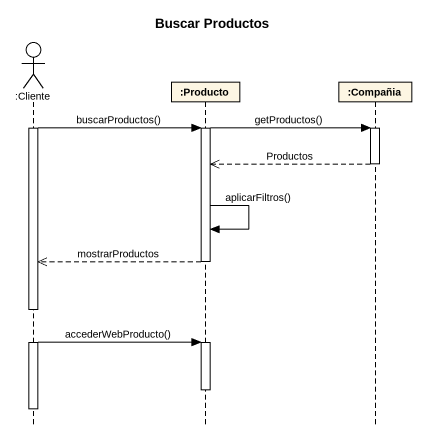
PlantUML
@startuml
title Buscar Productos
hide footbox
actor ":Cliente" as Cliente
participant ":Producto" as Producto
participant ":Compañia" as Compañia

activate Cliente
Cliente -> Producto : buscarProductos()
Producto -> Compañia : getProductos()
activate Producto
activate Compañia
Compañia -->> Producto : Productos
deactivate Compañia
Producto -> Producto : aplicarFiltros()
Producto -->> Cliente : mostrarProductos
deactivate Producto
Cliente -> Producto : accederWebProducto()
activate Producto
deactivate Producto
deactivate Cliente
@enduml
